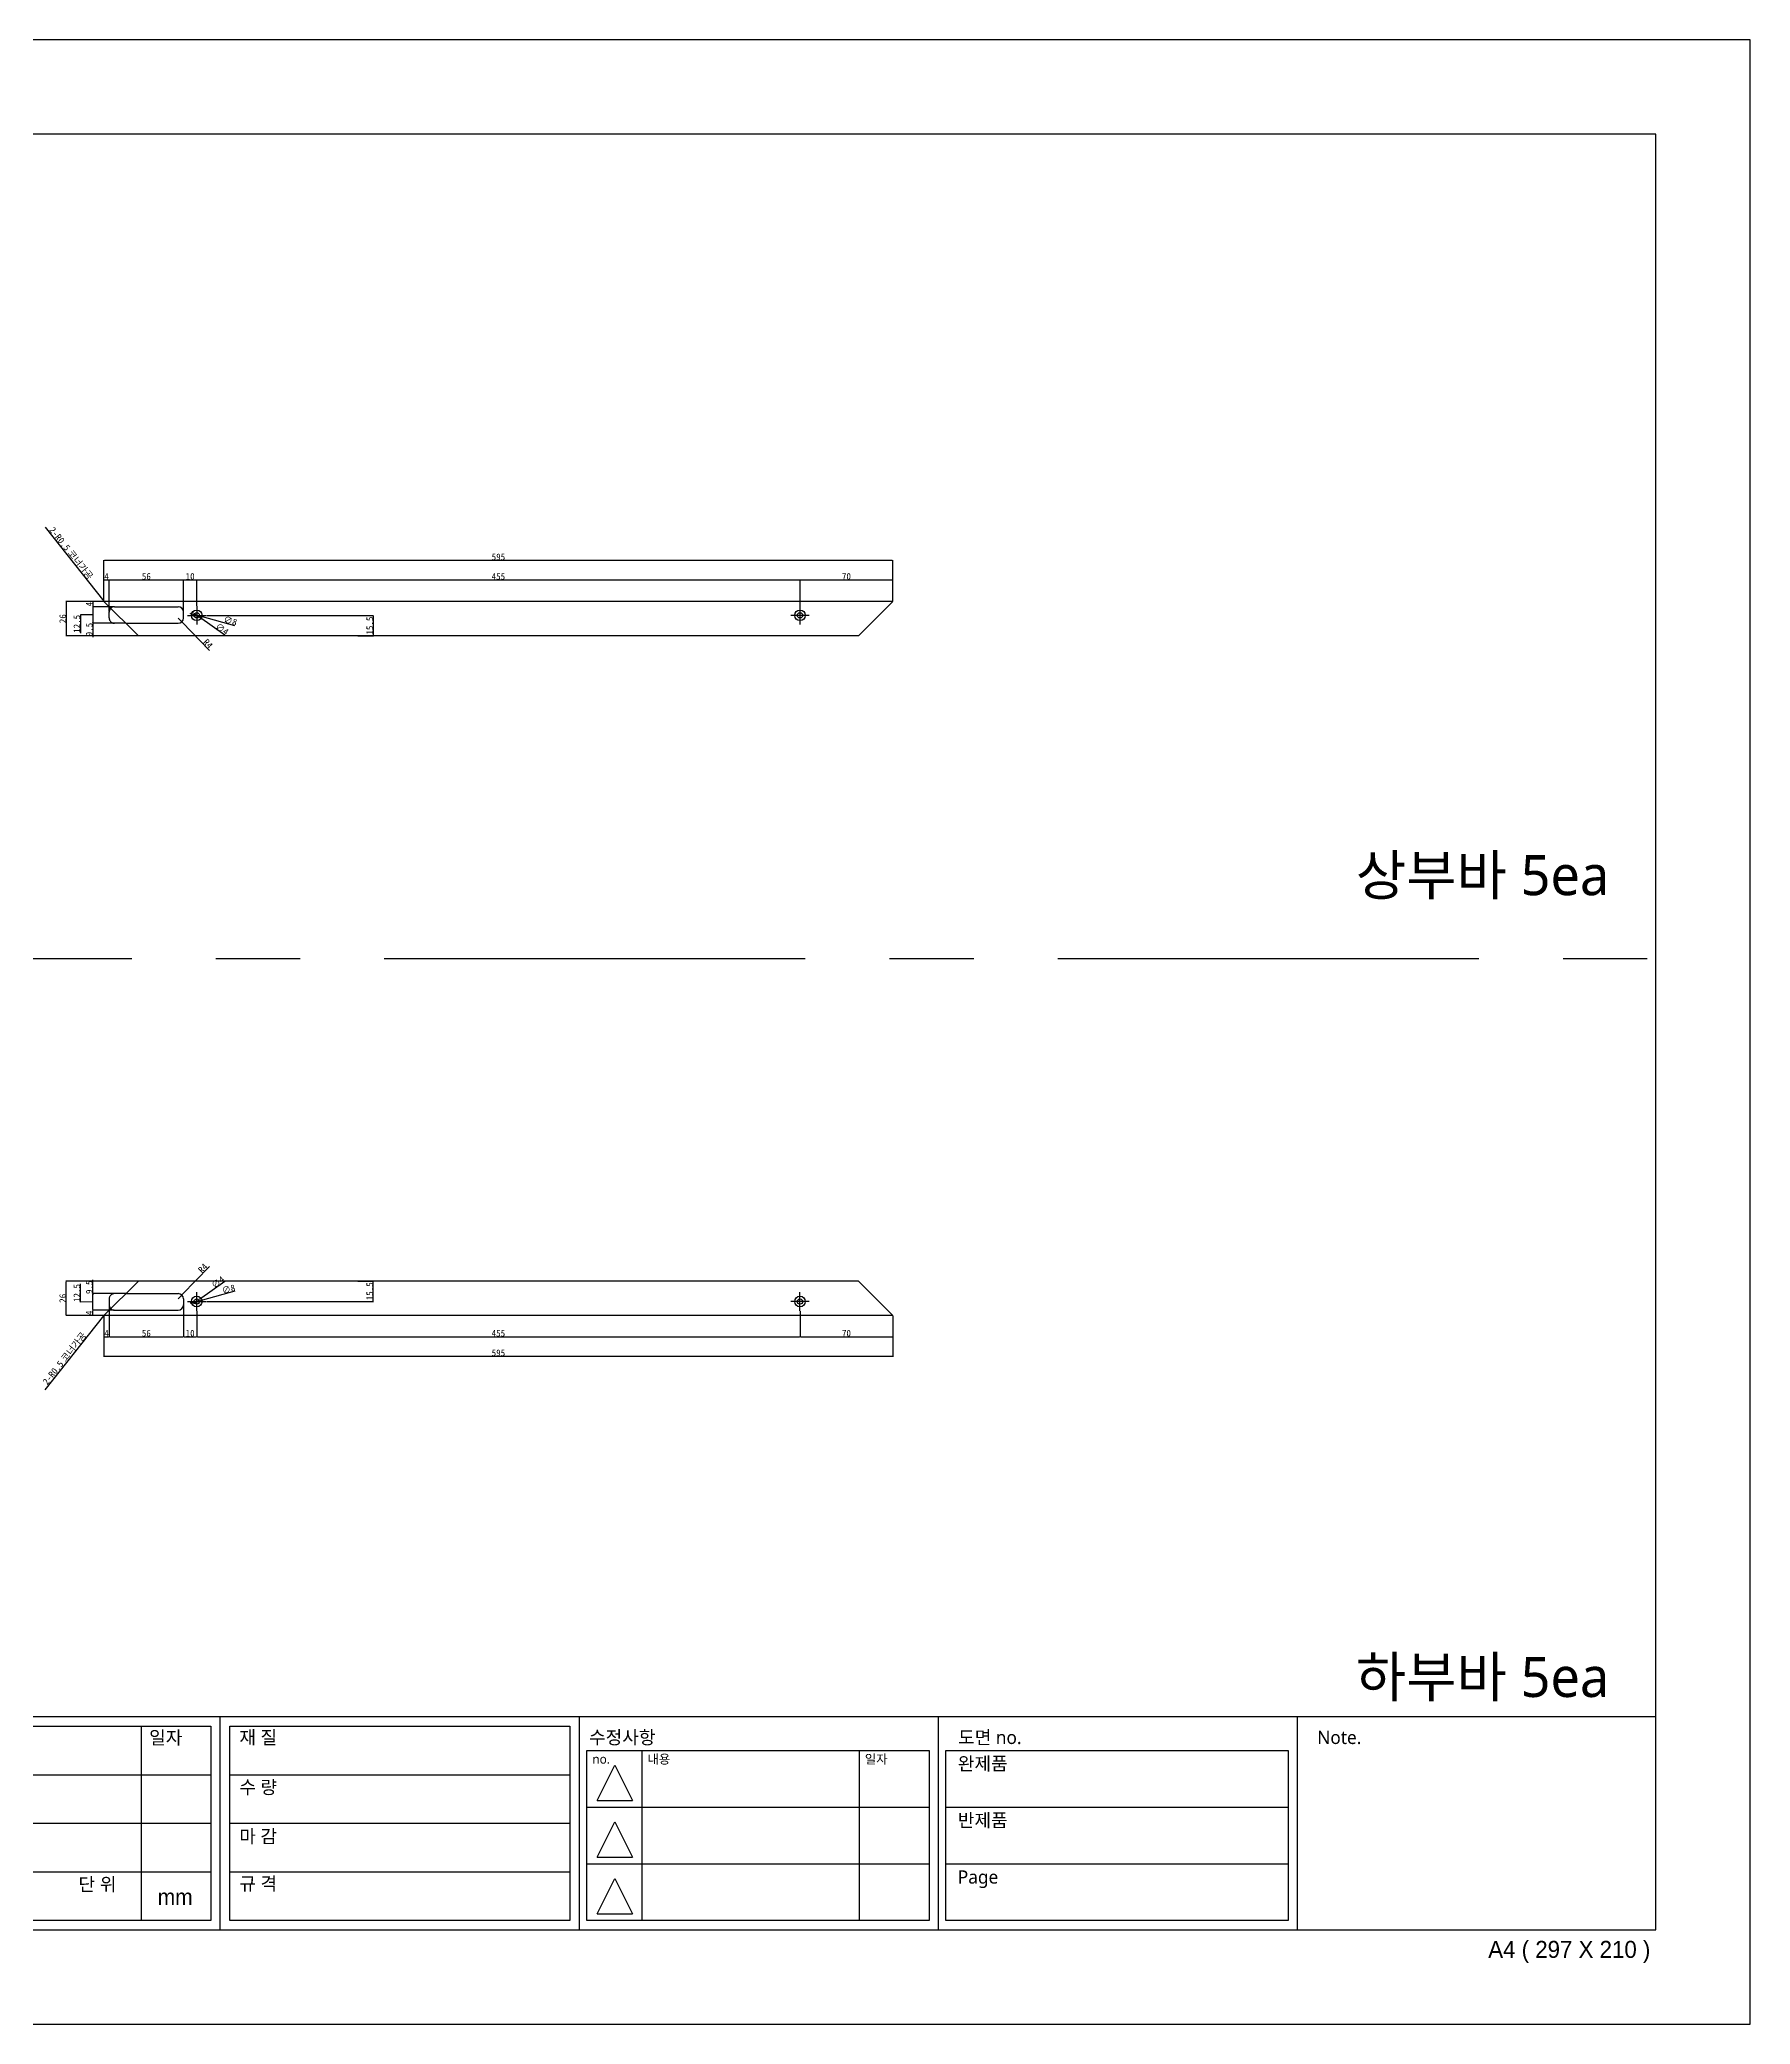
# Model space of a CAD drawing. Header units: millimetres. Extents: x -44117 to 256353, y -2095463 to 65325.
# Drawn here: x 21220 to 22510, y 43640 to 45138 of the extents above; entities that cross this region are included whole.
import ezdxf

# ---------------------------------------------------------------- set-up
doc = ezdxf.new("R2010")
doc.units = ezdxf.units.MM
doc.header["$LTSCALE"] = 10
doc.linetypes.add('CENTER', pattern=[50.8, 31.75, -6.35, 6.35, -6.35])
doc.linetypes.add('HIDDEN', pattern=[9.525, 6.35, -3.175])
doc.layers.add('cen', color=1, linetype='CENTER')
doc.layers.add('hid', color=8, linetype='HIDDEN')
doc.styles.add('고딕', font='')
doc.styles.get('고딕').set_extended_font_data('HYgtrE')
doc.dimstyles.new('hi01 a4 - 1scale', dxfattribs={"dimtxt": 5, "dimasz": 0.5, "dimexe": 0.3, "dimexo": 0.3, "dimgap": 0.2, "dimtad": 1, "dimdec": 1, "dimdsep": 46, "dimtxsty": 'Standard', "dimcen": 1, "dimclrd": 251, "dimclre": 251, "dimclrt": 3, "dimadec": 1, "dimazin": 2, "dimtfac": 1, "dimtdec": 1, "dimtix": 1, "dimtmove": 1, "dimatfit": 3, "dimfxl": 0, "dimarcsym": 0})

# ---------------------------------------------------------------- blocks, each defined once
blk = doc.blocks.new('*D1453')
at = {"color": 251, "lineweight": -2, "transparency": 16777216}
for p, q in [((21268.6, 44714.2), (21268.6, 44730.4)), ((21269.1, 44730.1), (21272.1, 44730.1)), ((21272.6, 44706.2), (21272.6, 44730.4))]:
    blk.add_line(p, q, dxfattribs=at)
at = {"color": 251, "transparency": 16777216}
for points in [[(21269.1, 44730.2), (21269.1, 44730), (21268.6, 44730.1)], [(21272.1, 44730.2), (21272.1, 44730), (21272.6, 44730.1)]]:
    blk.add_solid(points, dxfattribs=at)
at = {"layer": 'Defpoints', "color": 0, "transparency": 16777216}
for p in [(21272.6, 44730.1), (21268.6, 44713.9), (21272.6, 44705.9)]:
    blk.add_point(p, dxfattribs=at)
at = {"color": 3, "transparency": 16777216, "insert": (21270.6, 44732.8), "char_height": 5, "attachment_point": 5}
blk.add_mtext('4', dxfattribs=at)
blk = doc.blocks.new('*D1454')
at = {"color": 251, "lineweight": -2, "transparency": 16777216}
for p, q in [((21272.6, 44714.2), (21272.6, 44730.4)), ((21273.1, 44730.1), (21328.1, 44730.1)), ((21328.6, 44706.2), (21328.6, 44730.4))]:
    blk.add_line(p, q, dxfattribs=at)
at = {"color": 251, "transparency": 16777216}
for points in [[(21273.1, 44730.2), (21273.1, 44730), (21272.6, 44730.1)], [(21328.1, 44730.2), (21328.1, 44730), (21328.6, 44730.1)]]:
    blk.add_solid(points, dxfattribs=at)
at = {"layer": 'Defpoints', "color": 0, "transparency": 16777216}
for p in [(21328.6, 44730.1), (21272.6, 44713.9), (21328.6, 44705.9)]:
    blk.add_point(p, dxfattribs=at)
at = {"color": 3, "transparency": 16777216, "insert": (21300.6, 44732.8), "char_height": 5, "attachment_point": 5}
blk.add_mtext('56', dxfattribs=at)
blk = doc.blocks.new('*D1496')
at = {"color": 251, "lineweight": -2, "transparency": 16777216}
for p, q in [((21328.6, 44714.2), (21328.6, 44730.4)), ((21329.1, 44730.1), (21338.1, 44730.1)), ((21338.6, 44710.7), (21338.6, 44730.4))]:
    blk.add_line(p, q, dxfattribs=at)
at = {"color": 251, "transparency": 16777216}
for points in [[(21329.1, 44730.2), (21329.1, 44730), (21328.6, 44730.1)], [(21338.1, 44730.2), (21338.1, 44730), (21338.6, 44730.1)]]:
    blk.add_solid(points, dxfattribs=at)
at = {"layer": 'Defpoints', "color": 0, "transparency": 16777216}
for p in [(21338.6, 44730.1), (21328.6, 44713.9), (21338.6, 44710.4)]:
    blk.add_point(p, dxfattribs=at)
at = {"color": 3, "transparency": 16777216, "insert": (21333.6, 44732.8), "char_height": 5, "attachment_point": 5}
blk.add_mtext('10', dxfattribs=at)
blk = doc.blocks.new('*D1497')
at = {"color": 251, "lineweight": -2, "transparency": 16777216}
for p, q in [((21338.6, 44710.7), (21338.6, 44730.4)), ((21339.1, 44730.1), (21793.1, 44730.1)), ((21793.6, 44710.7), (21793.6, 44730.4))]:
    blk.add_line(p, q, dxfattribs=at)
at = {"color": 251, "transparency": 16777216}
for points in [[(21339.1, 44730.2), (21339.1, 44730), (21338.6, 44730.1)], [(21793.1, 44730.2), (21793.1, 44730), (21793.6, 44730.1)]]:
    blk.add_solid(points, dxfattribs=at)
at = {"layer": 'Defpoints', "color": 0, "transparency": 16777216}
for p in [(21793.6, 44730.1), (21338.6, 44710.4), (21793.6, 44710.4)]:
    blk.add_point(p, dxfattribs=at)
at = {"color": 3, "transparency": 16777216, "insert": (21566.1, 44732.8), "char_height": 5, "attachment_point": 5}
blk.add_mtext('455', dxfattribs=at)
blk = doc.blocks.new('*D1498')
at = {"color": 251, "lineweight": -2, "transparency": 16777216}
for p, q in [((21268.6, 44714.2), (21268.6, 44745.1)), ((21863.1, 44744.8), (21269.1, 44744.8)), ((21863.6, 44714.2), (21863.6, 44745.1))]:
    blk.add_line(p, q, dxfattribs=at)
at = {"color": 251, "transparency": 16777216}
for points in [[(21269.1, 44744.9), (21269.1, 44744.7), (21268.6, 44744.8)], [(21863.1, 44744.9), (21863.1, 44744.7), (21863.6, 44744.8)]]:
    blk.add_solid(points, dxfattribs=at)
at = {"layer": 'Defpoints', "color": 0, "transparency": 16777216}
for p in [(21268.6, 44744.8), (21268.6, 44713.9), (21863.6, 44713.9)]:
    blk.add_point(p, dxfattribs=at)
at = {"color": 3, "transparency": 16777216, "insert": (21566.1, 44747.5), "char_height": 5, "attachment_point": 5}
blk.add_mtext('595', dxfattribs=at)
blk = doc.blocks.new('*D1499')
at = {"color": 251, "lineweight": -2, "transparency": 16777216}
for p, q in [((21793.6, 44714.2), (21793.6, 44730.4)), ((21794.1, 44730.1), (21863.1, 44730.1)), ((21863.6, 44714.2), (21863.6, 44730.4))]:
    blk.add_line(p, q, dxfattribs=at)
at = {"color": 251, "transparency": 16777216}
for points in [[(21794.1, 44730.2), (21794.1, 44730), (21793.6, 44730.1)], [(21863.1, 44730.2), (21863.1, 44730), (21863.6, 44730.1)]]:
    blk.add_solid(points, dxfattribs=at)
at = {"layer": 'Defpoints', "color": 0, "transparency": 16777216}
for p in [(21863.6, 44730.1), (21793.6, 44713.9), (21863.6, 44713.9)]:
    blk.add_point(p, dxfattribs=at)
at = {"color": 3, "transparency": 16777216, "insert": (21828.6, 44732.8), "char_height": 5, "attachment_point": 5}
blk.add_mtext('70', dxfattribs=at)
blk = doc.blocks.new('*D1502')
at = {"color": 251, "lineweight": -2, "transparency": 16777216}
for p, q in [((21268.3, 44713.9), (21259.9, 44713.9)), ((21276.3, 44709.9), (21259.9, 44709.9)), ((21260.2, 44713.4), (21260.2, 44710.4))]:
    blk.add_line(p, q, dxfattribs=at)
at = {"color": 251, "transparency": 16777216}
for points in [[(21260.1, 44713.4), (21260.3, 44713.4), (21260.2, 44713.9)], [(21260.1, 44710.4), (21260.3, 44710.4), (21260.2, 44709.9)]]:
    blk.add_solid(points, dxfattribs=at)
at = {"layer": 'Defpoints', "color": 0, "transparency": 16777216}
for p in [(21260.2, 44709.9), (21268.6, 44713.9), (21276.6, 44709.9)]:
    blk.add_point(p, dxfattribs=at)
at = {"color": 3, "transparency": 16777216, "insert": (21257.5, 44711.9), "char_height": 5, "attachment_point": 5, "rotation": 90}
blk.add_mtext('4', dxfattribs=at)
blk = doc.blocks.new('*D1503')
at = {"color": 251, "lineweight": -2, "transparency": 16777216}
for p, q in [((21276.3, 44709.9), (21259.9, 44709.9)), ((21260.2, 44709.4), (21260.2, 44697.9)), ((21260.2, 44703.7), (21250.9, 44703.9)), ((21250.9, 44703.9), (21250.9, 44690.1)), ((21284.8, 44697.4), (21259.9, 44697.4))]:
    blk.add_line(p, q, dxfattribs=at)
at = {"color": 251, "transparency": 16777216}
for points in [[(21260.1, 44709.4), (21260.3, 44709.4), (21260.2, 44709.9)], [(21260.1, 44697.9), (21260.3, 44697.9), (21260.2, 44697.4)]]:
    blk.add_solid(points, dxfattribs=at)
at = {"layer": 'Defpoints', "color": 0, "transparency": 16777216}
for p in [(21276.6, 44709.9), (21260.2, 44697.4), (21285.1, 44697.4)]:
    blk.add_point(p, dxfattribs=at)
at = {"color": 3, "transparency": 16777216, "insert": (21248.2, 44697), "char_height": 5, "attachment_point": 5, "rotation": 90}
blk.add_mtext('12.5', dxfattribs=at)
blk = doc.blocks.new('*D1504')
at = {"color": 251, "lineweight": -2, "transparency": 16777216}
for p, q in [((21284.8, 44697.4), (21259.9, 44697.4)), ((21260.2, 44697.9), (21260.2, 44698.4)), ((21260.2, 44697.4), (21260.2, 44687.9)), ((21294.3, 44687.9), (21259.9, 44687.9)), ((21260.2, 44687.4), (21260.2, 44686.9))]:
    blk.add_line(p, q, dxfattribs=at)
at = {"color": 251, "transparency": 16777216}
for points in [[(21260.1, 44697.9), (21260.3, 44697.9), (21260.2, 44697.4)], [(21260.1, 44687.4), (21260.3, 44687.4), (21260.2, 44687.9)]]:
    blk.add_solid(points, dxfattribs=at)
at = {"layer": 'Defpoints', "color": 0, "transparency": 16777216}
for p in [(21285.1, 44697.4), (21260.2, 44687.9), (21294.6, 44687.9)]:
    blk.add_point(p, dxfattribs=at)
at = {"color": 3, "transparency": 16777216, "insert": (21257.5, 44692.7), "char_height": 5, "attachment_point": 5, "rotation": 90}
blk.add_mtext('9.5', dxfattribs=at)
blk = doc.blocks.new('*D1505')
at = {"color": 251, "lineweight": -2, "transparency": 16777216}
for p, q in [((21268.3, 44713.9), (21239.9, 44713.9)), ((21240.2, 44713.4), (21240.2, 44688.4)), ((21294.3, 44687.9), (21239.9, 44687.9))]:
    blk.add_line(p, q, dxfattribs=at)
at = {"color": 251, "transparency": 16777216}
for points in [[(21240.1, 44713.4), (21240.3, 44713.4), (21240.2, 44713.9)], [(21240.1, 44688.4), (21240.3, 44688.4), (21240.2, 44687.9)]]:
    blk.add_solid(points, dxfattribs=at)
at = {"layer": 'Defpoints', "color": 0, "transparency": 16777216}
for p in [(21268.6, 44713.9), (21240.2, 44687.9), (21294.6, 44687.9)]:
    blk.add_point(p, dxfattribs=at)
at = {"color": 3, "transparency": 16777216, "insert": (21237.5, 44700.9), "char_height": 5, "attachment_point": 5, "rotation": 90}
blk.add_mtext('26', dxfattribs=at)
blk = doc.blocks.new('*D1506')
at = {"color": 251, "lineweight": -2, "transparency": 16777216}
for p, q in [((21324.6, 44701.4), (21327.3, 44698.5)), ((21348.1, 44677), (21327.7, 44698.2))]:
    blk.add_line(p, q, dxfattribs=at)
at = {"color": 251, "transparency": 16777216}
blk.add_solid([(21327.7, 44698.2), (21327.6, 44698.1), (21327.3, 44698.5)], dxfattribs=at)
at = {"layer": 'Defpoints', "color": 0, "transparency": 16777216}
for p in [(21324.6, 44701.4), (21327.3, 44698.5)]:
    blk.add_point(p, dxfattribs=at)
at = {"color": 3, "transparency": 16777216, "insert": (21347.1, 44682), "char_height": 5, "attachment_point": 5, "rotation": 313.9845}
blk.add_mtext('R4', dxfattribs=at)
blk = doc.blocks.new('*D1507')
at = {"color": 251, "lineweight": -2, "transparency": 16777216}
for p, q in [((21334.2, 44704.6), (21333.7, 44704.7)), ((21334.7, 44704.5), (21342.4, 44702.4)), ((21367.4, 44695.5), (21342.9, 44702.2))]:
    blk.add_line(p, q, dxfattribs=at)
at = {"color": 251, "transparency": 16777216}
for points in [[(21334.2, 44704.7), (21334.2, 44704.5), (21334.7, 44704.5)], [(21342.9, 44702.3), (21342.9, 44702.2), (21342.4, 44702.4)]]:
    blk.add_solid(points, dxfattribs=at)
at = {"layer": 'Defpoints', "color": 0, "transparency": 16777216}
for p in [(21334.7, 44704.5), (21342.4, 44702.4)]:
    blk.add_point(p, dxfattribs=at)
at = {"color": 3, "transparency": 16777216, "insert": (21363.9, 44699.3), "char_height": 5, "attachment_point": 5, "rotation": 344.7203}
blk.add_mtext('∅8', dxfattribs=at)
blk = doc.blocks.new('*D1508')
at = {"color": 251, "lineweight": -2, "transparency": 16777216}
for p, q in [((21336.5, 44704.9), (21336.1, 44705.2)), ((21336.9, 44704.6), (21340.2, 44702.3)), ((21359.7, 44688.4), (21340.6, 44702))]:
    blk.add_line(p, q, dxfattribs=at)
at = {"color": 251, "transparency": 16777216}
for points in [[(21336.6, 44704.9), (21336.5, 44704.8), (21336.9, 44704.6)], [(21340.6, 44702), (21340.5, 44701.9), (21340.2, 44702.3)]]:
    blk.add_solid(points, dxfattribs=at)
at = {"layer": 'Defpoints', "color": 0, "transparency": 16777216}
for p in [(21336.9, 44704.6), (21340.2, 44702.3)]:
    blk.add_point(p, dxfattribs=at)
at = {"color": 3, "transparency": 16777216, "insert": (21357.7, 44693.1), "char_height": 5, "attachment_point": 5, "rotation": 324.5302}
blk.add_mtext('∅4', dxfattribs=at)
blk = doc.blocks.new('*D1509')
at = {"color": 251, "lineweight": -2, "transparency": 16777216}
for p, q in [((21345.9, 44703.4), (21472, 44703.4)), ((21471.7, 44702.9), (21471.7, 44688.4)), ((21460, 44687.9), (21472, 44687.9))]:
    blk.add_line(p, q, dxfattribs=at)
at = {"color": 251, "transparency": 16777216}
for points in [[(21471.6, 44702.9), (21471.8, 44702.9), (21471.7, 44703.4)], [(21471.6, 44688.4), (21471.8, 44688.4), (21471.7, 44687.9)]]:
    blk.add_solid(points, dxfattribs=at)
at = {"layer": 'Defpoints', "color": 0, "transparency": 16777216}
for p in [(21345.6, 44703.4), (21459.7, 44687.9), (21471.7, 44687.9)]:
    blk.add_point(p, dxfattribs=at)
at = {"color": 3, "transparency": 16777216, "insert": (21469, 44695.7), "char_height": 5, "attachment_point": 5, "rotation": 90}
blk.add_mtext('15.5', dxfattribs=at)
blk = doc.blocks.new('*D1455')
at = {"color": 251, "lineweight": -2, "transparency": 16777216}
for p, q in [((21224.2, 44770), (21268.4, 44714.2)), ((21269.1, 44713.4), (21268.7, 44713.8))]:
    blk.add_line(p, q, dxfattribs=at)
at = {"color": 251, "transparency": 16777216}
blk.add_solid([(21268.5, 44714.3), (21268.4, 44714.2), (21268.7, 44713.8)], dxfattribs=at)
at = {"layer": 'Defpoints', "color": 0, "transparency": 16777216}
for p in [(21268.7, 44713.8), (21269.1, 44713.4)]:
    blk.add_point(p, dxfattribs=at)
at = {"color": 3, "transparency": 16777216, "insert": (21243.7, 44750.2), "char_height": 5, "attachment_point": 5, "rotation": 308.4076}
blk.add_mtext('2-R0.5{\\f굴림|b0|i0|c129|p50; 코너가공}', dxfattribs=at)
blk = doc.blocks.new('A$C2EC13F1B')
at = {"color": 7}
for p, q in [((-3.67, -0.83), (-1.17, 4.17)), ((-1.17, 4.17), (1.33, -0.83))]:
    blk.add_line(p, q, dxfattribs=at)
blk.add_lwpolyline([(-3.67, -0.83), (1.33, -0.83)], dxfattribs=at)
blk = doc.blocks.new('a4 1scale')
at = {"color": 8}
for p, q in [((-15144.83, -4477.05), (-14867.83, -4477.05)), ((-15019.68, -4499.62), (-15019.68, -4477.06)), ((-14981.69, -4499.62), (-14981.69, -4477.06)), ((-14943.7, -4499.62), (-14943.7, -4477.06)), ((-14905.71, -4499.62), (-14905.71, -4477.06)), ((-15028.06, -4478.06), (-15028.06, -4498.62)), ((-14980.9, -4480.63), (-14944.7, -4480.63)), ((-14975.07, -4480.63), (-14975.07, -4498.62)), ((-14952.08, -4480.63), (-14952.08, -4498.62)), ((-14942.91, -4480.63), (-14906.71, -4480.63)), ((-15056.67, -4483.2), (-15020.68, -4483.2)), ((-15018.68, -4483.2), (-14982.69, -4483.2)), ((-14980.9, -4486.63), (-14944.7, -4486.63)), ((-14942.91, -4486.63), (-14906.71, -4486.63)), ((-15056.67, -4488.34), (-15020.68, -4488.34)), ((-15018.68, -4488.34), (-14982.69, -4488.34)), ((-15056.67, -4493.48), (-15020.68, -4493.48)), ((-15018.68, -4493.48), (-14982.69, -4493.48)), ((-14980.9, -4492.63), (-14944.7, -4492.63)), ((-14942.91, -4492.63), (-14906.71, -4492.63))]:
    blk.add_line(p, q, dxfattribs=at)
for points in [[(-15154.83, -4509.61), (-14857.83, -4509.61), (-14857.83, -4299.61), (-15154.83, -4299.61)], [(-15144.83, -4499.61), (-14867.83, -4499.61), (-14867.83, -4309.61), (-15144.83, -4309.61)]]:
    blk.add_lwpolyline(points, close=True)
for points in [[(-15056.67, -4478.06), (-15020.68, -4478.06), (-15020.68, -4498.62), (-15056.67, -4498.62)], [(-15018.68, -4478.06), (-14982.69, -4478.06), (-14982.69, -4498.62), (-15018.68, -4498.62)]]:
    blk.add_lwpolyline(points, close=True, dxfattribs=at)
for points in [[(-14944.7, -4480.63), (-14944.7, -4498.62), (-14980.9, -4498.62), (-14980.9, -4480.63)], [(-14906.71, -4480.63), (-14906.71, -4498.62), (-14942.91, -4498.62), (-14942.91, -4480.63)]]:
    blk.add_lwpolyline(points, dxfattribs=at)
at = {"color": 8, "xscale": 0.7469071166727064, "yscale": 0.7469071166727064, "zscale": 0.7469071166727064}
for p in [(-14977.06, -4485.3), (-14977.06, -4491.3), (-14977.06, -4497.29)]:
    blk.add_blockref('A$C2EC13F1B', p, dxfattribs=at)
at = {"color": 8, "style": '고딕'}
for s, insert, char_height, width, attachment_point in [('{\\fGulim|b0|i0|c129|p50;일자}', (-15027.2, -4478.57), 1.4, 24.7824, 1), ('{\\fMalgun Gothic|b0|i0|c129|p50;재 질}', (-15017.66, -4478.55), 1.4003, 21.6513, 1), ('{\\fMalgun Gothic|b0|i0|c129|p50;수정사항}', (-14980.67, -4478.55), 1.4003, 21.6513, 1), ('{\\fMalgun Gothic|b0|i0|c129|p50;도면 no.}', (-14941.63, -4478.55), 1.4003, 21.6513, 1), ('{\\fMalgun Gothic|b0|i0|c129|p50;Note.}', (-14903.64, -4478.55), 1.4003, 21.6513, 1), ('{\\fMalgun Gothic|b0|i0|c129|p50;no.}', (-14980.32, -4481.07), 0.96, 25.9815, 1), ('{\\fMalgun Gothic|b0|i0|c129|p50;내용}', (-14974.49, -4481.07), 0.96, 25.9815, 1), ('{\\fMalgun Gothic|b0|i0|c129|p50;일자}', (-14951.5, -4481.07), 0.96, 25.9815, 1), ('{\\fGulim|b0|i0|c129|p50;완\\fMalgun Gothic|b0|i0|c129|p50;제품}', (-14941.66, -4481.32), 1.4003, 21.6513, 1), ('{\\fMalgun Gothic|b0|i0|c129|p50;수 량}', (-15017.66, -4483.82), 1.4003, 21.6513, 1), ('{\\fMalgun Gothic|b0|i0|c129|p50;반제품}', (-14941.66, -4487.32), 1.4003, 21.6513, 1), ('{\\fMalgun Gothic|b0|i0|c129|p50;마 감}', (-15017.66, -4489.02), 1.4003, 21.6513, 1), ('{\\fGulim|b0|i0|c129|p50;단 위}', (-15034.68, -4494.09), 1.4003, 21.6513, 1), ('{\\fMalgun Gothic|b0|i0|c129|p50;규 격 }', (-15017.66, -4494.02), 1.4003, 21.6513, 1), ('{\\fMalgun Gothic|b0|i0|c129|p50;Page}', (-14941.66, -4493.32), 1.4003, 21.6513, 1), ('mm', (-15024.45, -4496.13), 1.7, 15.2516, 5), ('{\\C8;A4 ( 297 X 210 )}', (-14868.4, -4500.78), 1.8004, 27.0059, 3)]:
    blk.add_mtext(s, dxfattribs=dict(at, insert=insert, char_height=char_height, width=width, attachment_point=attachment_point))
blk = doc.blocks.new('*D1456')
at = {"color": 251, "lineweight": -2, "transparency": 16777216}
for p, q in [((21268.6, 44174.9), (21268.6, 44158.8)), ((21272.6, 44182.9), (21272.6, 44158.8)), ((21269.1, 44159.1), (21272.1, 44159.1))]:
    blk.add_line(p, q, dxfattribs=at)
at = {"color": 251, "transparency": 16777216}
for points in [[(21269.1, 44159.1), (21269.1, 44159), (21268.6, 44159.1)], [(21272.1, 44159.1), (21272.1, 44159), (21272.6, 44159.1)]]:
    blk.add_solid(points, dxfattribs=at)
at = {"layer": 'Defpoints', "color": 0, "transparency": 16777216}
for p in [(21268.6, 44175.2), (21272.6, 44183.2), (21272.6, 44159.1)]:
    blk.add_point(p, dxfattribs=at)
at = {"color": 3, "transparency": 16777216, "insert": (21270.6, 44161.8), "char_height": 5, "attachment_point": 5}
blk.add_mtext('4', dxfattribs=at)
blk = doc.blocks.new('*D1457')
at = {"color": 251, "lineweight": -2, "transparency": 16777216}
for p, q in [((21272.6, 44174.9), (21272.6, 44158.8)), ((21328.6, 44182.9), (21328.6, 44158.8)), ((21273.1, 44159.1), (21328.1, 44159.1))]:
    blk.add_line(p, q, dxfattribs=at)
at = {"color": 251, "transparency": 16777216}
for points in [[(21273.1, 44159.1), (21273.1, 44159), (21272.6, 44159.1)], [(21328.1, 44159.1), (21328.1, 44159), (21328.6, 44159.1)]]:
    blk.add_solid(points, dxfattribs=at)
at = {"layer": 'Defpoints', "color": 0, "transparency": 16777216}
for p in [(21272.6, 44175.2), (21328.6, 44183.2), (21328.6, 44159.1)]:
    blk.add_point(p, dxfattribs=at)
at = {"color": 3, "transparency": 16777216, "insert": (21300.6, 44161.8), "char_height": 5, "attachment_point": 5}
blk.add_mtext('56', dxfattribs=at)
blk = doc.blocks.new('*D1510')
at = {"color": 251, "lineweight": -2, "transparency": 16777216}
for p, q in [((21328.6, 44174.9), (21328.6, 44158.8)), ((21338.6, 44178.4), (21338.6, 44158.8)), ((21329.1, 44159.1), (21338.1, 44159.1))]:
    blk.add_line(p, q, dxfattribs=at)
at = {"color": 251, "transparency": 16777216}
for points in [[(21329.1, 44159.1), (21329.1, 44159), (21328.6, 44159.1)], [(21338.1, 44159.1), (21338.1, 44159), (21338.6, 44159.1)]]:
    blk.add_solid(points, dxfattribs=at)
at = {"layer": 'Defpoints', "color": 0, "transparency": 16777216}
for p in [(21328.6, 44175.2), (21338.6, 44178.7), (21338.6, 44159.1)]:
    blk.add_point(p, dxfattribs=at)
at = {"color": 3, "transparency": 16777216, "insert": (21333.6, 44161.8), "char_height": 5, "attachment_point": 5}
blk.add_mtext('10', dxfattribs=at)
blk = doc.blocks.new('*D1511')
at = {"color": 251, "lineweight": -2, "transparency": 16777216}
for p, q in [((21338.6, 44178.4), (21338.6, 44158.8)), ((21793.6, 44178.4), (21793.6, 44158.8)), ((21339.1, 44159.1), (21793.1, 44159.1))]:
    blk.add_line(p, q, dxfattribs=at)
at = {"color": 251, "transparency": 16777216}
for points in [[(21339.1, 44159.1), (21339.1, 44159), (21338.6, 44159.1)], [(21793.1, 44159.1), (21793.1, 44159), (21793.6, 44159.1)]]:
    blk.add_solid(points, dxfattribs=at)
at = {"layer": 'Defpoints', "color": 0, "transparency": 16777216}
for p in [(21338.6, 44178.7), (21793.6, 44178.7), (21793.6, 44159.1)]:
    blk.add_point(p, dxfattribs=at)
at = {"color": 3, "transparency": 16777216, "insert": (21566.1, 44161.8), "char_height": 5, "attachment_point": 5}
blk.add_mtext('455', dxfattribs=at)
blk = doc.blocks.new('*D1512')
at = {"color": 251, "lineweight": -2, "transparency": 16777216}
for p, q in [((21268.6, 44174.9), (21268.6, 44144)), ((21863.6, 44174.9), (21863.6, 44144)), ((21863.1, 44144.3), (21269.1, 44144.3))]:
    blk.add_line(p, q, dxfattribs=at)
at = {"color": 251, "transparency": 16777216}
for points in [[(21269.1, 44144.4), (21269.1, 44144.3), (21268.6, 44144.3)], [(21863.1, 44144.4), (21863.1, 44144.3), (21863.6, 44144.3)]]:
    blk.add_solid(points, dxfattribs=at)
at = {"layer": 'Defpoints', "color": 0, "transparency": 16777216}
for p in [(21268.6, 44175.2), (21863.6, 44175.2), (21268.6, 44144.3)]:
    blk.add_point(p, dxfattribs=at)
at = {"color": 3, "transparency": 16777216, "insert": (21566.1, 44147), "char_height": 5, "attachment_point": 5}
blk.add_mtext('595', dxfattribs=at)
blk = doc.blocks.new('*D1513')
at = {"color": 251, "lineweight": -2, "transparency": 16777216}
for p, q in [((21793.6, 44174.9), (21793.6, 44158.8)), ((21863.6, 44174.9), (21863.6, 44158.8)), ((21794.1, 44159.1), (21863.1, 44159.1))]:
    blk.add_line(p, q, dxfattribs=at)
at = {"color": 251, "transparency": 16777216}
for points in [[(21794.1, 44159.1), (21794.1, 44159), (21793.6, 44159.1)], [(21863.1, 44159.1), (21863.1, 44159), (21863.6, 44159.1)]]:
    blk.add_solid(points, dxfattribs=at)
at = {"layer": 'Defpoints', "color": 0, "transparency": 16777216}
for p in [(21793.6, 44175.2), (21863.6, 44175.2), (21863.6, 44159.1)]:
    blk.add_point(p, dxfattribs=at)
at = {"color": 3, "transparency": 16777216, "insert": (21828.6, 44161.8), "char_height": 5, "attachment_point": 5}
blk.add_mtext('70', dxfattribs=at)
blk = doc.blocks.new('*D1516')
at = {"color": 251, "lineweight": -2, "transparency": 16777216}
for p, q in [((21276.3, 44179.2), (21259.9, 44179.2)), ((21268.3, 44175.2), (21259.9, 44175.2)), ((21260.2, 44175.7), (21260.2, 44178.7))]:
    blk.add_line(p, q, dxfattribs=at)
at = {"color": 251, "transparency": 16777216}
for points in [[(21260.1, 44178.7), (21260.3, 44178.7), (21260.2, 44179.2)], [(21260.1, 44175.7), (21260.3, 44175.7), (21260.2, 44175.2)]]:
    blk.add_solid(points, dxfattribs=at)
at = {"layer": 'Defpoints', "color": 0, "transparency": 16777216}
for p in [(21260.2, 44179.2), (21268.6, 44175.2), (21276.6, 44179.2)]:
    blk.add_point(p, dxfattribs=at)
at = {"color": 3, "transparency": 16777216, "insert": (21257.5, 44177.2), "char_height": 5, "attachment_point": 5, "rotation": 90}
blk.add_mtext('4', dxfattribs=at)
blk = doc.blocks.new('*D1517')
at = {"color": 251, "lineweight": -2, "transparency": 16777216}
for p, q in [((21250.9, 44185.3), (21250.9, 44199)), ((21260.2, 44185.5), (21250.9, 44185.3)), ((21284.8, 44191.7), (21259.9, 44191.7)), ((21260.2, 44179.7), (21260.2, 44191.2)), ((21276.3, 44179.2), (21259.9, 44179.2))]:
    blk.add_line(p, q, dxfattribs=at)
at = {"color": 251, "transparency": 16777216}
for points in [[(21260.1, 44191.2), (21260.3, 44191.2), (21260.2, 44191.7)], [(21260.1, 44179.7), (21260.3, 44179.7), (21260.2, 44179.2)]]:
    blk.add_solid(points, dxfattribs=at)
at = {"layer": 'Defpoints', "color": 0, "transparency": 16777216}
for p in [(21260.2, 44191.7), (21285.1, 44191.7), (21276.6, 44179.2)]:
    blk.add_point(p, dxfattribs=at)
at = {"color": 3, "transparency": 16777216, "insert": (21248.2, 44192.2), "char_height": 5, "attachment_point": 5, "rotation": 90}
blk.add_mtext('12.5', dxfattribs=at)
blk = doc.blocks.new('*D1518')
at = {"color": 251, "lineweight": -2, "transparency": 16777216}
for p, q in [((21294.3, 44201.2), (21259.9, 44201.2)), ((21260.2, 44201.7), (21260.2, 44202.2)), ((21260.2, 44191.7), (21260.2, 44201.2)), ((21284.8, 44191.7), (21259.9, 44191.7)), ((21260.2, 44191.2), (21260.2, 44190.7))]:
    blk.add_line(p, q, dxfattribs=at)
at = {"color": 251, "transparency": 16777216}
for points in [[(21260.1, 44201.7), (21260.3, 44201.7), (21260.2, 44201.2)], [(21260.1, 44191.2), (21260.3, 44191.2), (21260.2, 44191.7)]]:
    blk.add_solid(points, dxfattribs=at)
at = {"layer": 'Defpoints', "color": 0, "transparency": 16777216}
for p in [(21260.2, 44201.2), (21294.6, 44201.2), (21285.1, 44191.7)]:
    blk.add_point(p, dxfattribs=at)
at = {"color": 3, "transparency": 16777216, "insert": (21257.5, 44196.5), "char_height": 5, "attachment_point": 5, "rotation": 90}
blk.add_mtext('9.5', dxfattribs=at)
blk = doc.blocks.new('*D1519')
at = {"color": 251, "lineweight": -2, "transparency": 16777216}
for p, q in [((21294.3, 44201.2), (21239.9, 44201.2)), ((21240.2, 44175.7), (21240.2, 44200.7)), ((21268.3, 44175.2), (21239.9, 44175.2))]:
    blk.add_line(p, q, dxfattribs=at)
at = {"color": 251, "transparency": 16777216}
for points in [[(21240.1, 44200.7), (21240.3, 44200.7), (21240.2, 44201.2)], [(21240.1, 44175.7), (21240.3, 44175.7), (21240.2, 44175.2)]]:
    blk.add_solid(points, dxfattribs=at)
at = {"layer": 'Defpoints', "color": 0, "transparency": 16777216}
for p in [(21240.2, 44201.2), (21294.6, 44201.2), (21268.6, 44175.2)]:
    blk.add_point(p, dxfattribs=at)
at = {"color": 3, "transparency": 16777216, "insert": (21237.5, 44188.2), "char_height": 5, "attachment_point": 5, "rotation": 90}
blk.add_mtext('26', dxfattribs=at)
blk = doc.blocks.new('*D1520')
at = {"color": 251, "lineweight": -2, "transparency": 16777216}
for p, q in [((21348.1, 44212.2), (21327.7, 44191)), ((21324.6, 44187.7), (21327.3, 44190.6))]:
    blk.add_line(p, q, dxfattribs=at)
at = {"color": 251, "transparency": 16777216}
blk.add_solid([(21327.6, 44191), (21327.7, 44190.9), (21327.3, 44190.6)], dxfattribs=at)
at = {"layer": 'Defpoints', "color": 0, "transparency": 16777216}
for p in [(21324.6, 44187.7), (21327.3, 44190.6)]:
    blk.add_point(p, dxfattribs=at)
at = {"color": 3, "transparency": 16777216, "insert": (21343.2, 44210.9), "char_height": 5, "attachment_point": 5, "rotation": 46.0155}
blk.add_mtext('R4', dxfattribs=at)
blk = doc.blocks.new('*D1521')
at = {"color": 251, "lineweight": -2, "transparency": 16777216}
for p, q in [((21334.2, 44184.5), (21333.7, 44184.4)), ((21334.7, 44184.7), (21342.4, 44186.8)), ((21367.4, 44193.6), (21342.9, 44186.9))]:
    blk.add_line(p, q, dxfattribs=at)
at = {"color": 251, "transparency": 16777216}
for points in [[(21334.2, 44184.6), (21334.2, 44184.5), (21334.7, 44184.7)], [(21342.9, 44187), (21342.9, 44186.8), (21342.4, 44186.8)]]:
    blk.add_solid(points, dxfattribs=at)
at = {"layer": 'Defpoints', "color": 0, "transparency": 16777216}
for p in [(21334.7, 44184.7), (21342.4, 44186.8)]:
    blk.add_point(p, dxfattribs=at)
at = {"color": 3, "transparency": 16777216, "insert": (21362.5, 44195.1), "char_height": 5, "attachment_point": 5, "rotation": 15.2797}
blk.add_mtext('∅8', dxfattribs=at)
blk = doc.blocks.new('*D1522')
at = {"color": 251, "lineweight": -2, "transparency": 16777216}
for p, q in [((21359.7, 44200.8), (21340.6, 44187.2)), ((21336.5, 44184.3), (21336.1, 44184)), ((21336.9, 44184.6), (21340.2, 44186.9))]:
    blk.add_line(p, q, dxfattribs=at)
at = {"color": 251, "transparency": 16777216}
for points in [[(21336.5, 44184.4), (21336.6, 44184.2), (21336.9, 44184.6)], [(21340.5, 44187.3), (21340.6, 44187.1), (21340.2, 44186.9)]]:
    blk.add_solid(points, dxfattribs=at)
at = {"layer": 'Defpoints', "color": 0, "transparency": 16777216}
for p in [(21336.9, 44184.6), (21340.2, 44186.9)]:
    blk.add_point(p, dxfattribs=at)
at = {"color": 3, "transparency": 16777216, "insert": (21354.5, 44200.4), "char_height": 5, "attachment_point": 5, "rotation": 35.4698}
blk.add_mtext('∅4', dxfattribs=at)
blk = doc.blocks.new('*D1523')
at = {"color": 251, "lineweight": -2, "transparency": 16777216}
for p, q in [((21460, 44201.2), (21472, 44201.2)), ((21471.7, 44186.2), (21471.7, 44200.7)), ((21345.9, 44185.7), (21472, 44185.7))]:
    blk.add_line(p, q, dxfattribs=at)
at = {"color": 251, "transparency": 16777216}
for points in [[(21471.6, 44200.7), (21471.8, 44200.7), (21471.7, 44201.2)], [(21471.6, 44186.2), (21471.8, 44186.2), (21471.7, 44185.7)]]:
    blk.add_solid(points, dxfattribs=at)
at = {"layer": 'Defpoints', "color": 0, "transparency": 16777216}
for p in [(21459.7, 44201.2), (21471.7, 44201.2), (21345.6, 44185.7)]:
    blk.add_point(p, dxfattribs=at)
at = {"color": 3, "transparency": 16777216, "insert": (21469, 44193.5), "char_height": 5, "attachment_point": 5, "rotation": 90}
blk.add_mtext('15.5', dxfattribs=at)
blk = doc.blocks.new('*D1458')
at = {"color": 251, "lineweight": -2, "transparency": 16777216}
for p, q in [((21224.2, 44119.2), (21268.4, 44175)), ((21269.1, 44175.7), (21268.7, 44175.3))]:
    blk.add_line(p, q, dxfattribs=at)
blk.add_arc((21269.1, 44175.7), 0.5, 214.3775, 265.9699, dxfattribs=at)
at = {"color": 251, "transparency": 16777216}
blk.add_solid([(21268.4, 44175), (21268.5, 44174.9), (21268.7, 44175.3)], dxfattribs=at)
at = {"layer": 'Defpoints', "color": 0, "transparency": 16777216}
for p in [(21268.7, 44175.3), (21269.1, 44175.7)]:
    blk.add_point(p, dxfattribs=at)
at = {"color": 3, "transparency": 16777216, "insert": (21239, 44142.7), "char_height": 5, "attachment_point": 5, "rotation": 51.5924}
blk.add_mtext('2-R0.5{\\f굴림|b0|i0|c129|p50; 코너가공}', dxfattribs=at)

msp = doc.modelspace()

# ---------------------------------------------------------------- linework, layer by layer
for p, q in [((21863.55851, 44713.92623), (21268.55851, 44713.92623)), ((21268.55851, 44713.92623), (21294.55598, 44687.92877)), ((21276.55851, 44709.92623), (21324.55851, 44709.92623)), ((21863.55851, 44713.92623), (21837.56104, 44687.92877)), ((21285.05851, 44697.42623), (21324.55851, 44697.42623)), ((21328.55851, 44701.42623), (21328.55851, 44705.92623)), ((21837.56104, 44687.92877), (21294.55598, 44687.92877)), ((21268.55851, 44175.23494), (21294.55598, 44201.23241)), ((21837.56104, 44201.23241), (21294.55598, 44201.23241)), ((21863.55851, 44175.23494), (21837.56104, 44201.23241)), ((21285.05851, 44191.73494), (21324.55851, 44191.73494)), ((21328.55851, 44187.73494), (21328.55851, 44183.23494)), ((21863.55851, 44175.23494), (21268.55851, 44175.23494)), ((21276.55851, 44179.23494), (21324.55851, 44179.23494))]:
    msp.add_line(p, q)
for centre, radius in [((21338.55851, 44703.42623), 4), ((21793.55851, 44703.42623), 4), ((21338.55851, 44703.42623), 2), ((21793.55851, 44703.42623), 2), ((21338.55851, 44185.73494), 4), ((21338.55851, 44185.73494), 2), ((21793.55851, 44185.73494), 4), ((21793.55851, 44185.73494), 2)]:
    msp.add_circle(centre, radius)
for centre, start, end in [((21276.55851, 44705.92623), 90, 135), ((21324.55851, 44705.92623), 0, 90), ((21324.55851, 44701.42623), 270, 0), ((21324.55851, 44187.73494), 0, 90), ((21276.55851, 44183.23494), 225, 270), ((21324.55851, 44183.23494), 270, 0)]:
    msp.add_arc(centre, 4, start, end)
at = {"layer": 'cen'}
for p, q in [((21338.55851, 44710.42623), (21338.55851, 44696.42623)), ((21793.55851, 44710.42623), (21793.55851, 44696.42623)), ((21331.55851, 44703.42623), (21345.55851, 44703.42623)), ((21800.55851, 44703.42623), (21786.55851, 44703.42623)), ((20464.04612, 44444.58059), (22438.96956, 44444.58059)), ((21331.55851, 44185.73494), (21345.55851, 44185.73494)), ((21338.55851, 44178.73494), (21338.55851, 44192.73494)), ((21800.55851, 44185.73494), (21786.55851, 44185.73494)), ((21793.55851, 44178.73494), (21793.55851, 44192.73494))]:
    msp.add_line(p, q, dxfattribs=at)
at = {"layer": 'hid'}
for p, q in [((21272.55851, 44701.42623), (21272.55851, 44705.92623)), ((21285.05851, 44697.42623), (21276.55851, 44697.42623)), ((21272.55851, 44187.73494), (21272.55851, 44183.23494)), ((21285.05851, 44191.73494), (21276.55851, 44191.73494))]:
    msp.add_line(p, q, dxfattribs=at)
for centre, start, end in [((21276.55851, 44705.92623), 135, 180), ((21276.55851, 44701.42623), 180, 270), ((21276.55851, 44187.73494), 90, 180), ((21276.55851, 44183.23494), 180, 225)]:
    msp.add_arc(centre, 4, start, end, dxfattribs=at)

# ---------------------------------------------------------------- block references
at = {"color": 1, "xscale": 7.1296875, "yscale": 7.1296875, "zscale": 7.1296875}
msp.add_blockref('a4 1scale', (128441.95073, 75792.57439), dxfattribs=at)

# ---------------------------------------------------------------- texts
at = {"color": 142, "char_height": 30.2674587, "width": 876.8281441, "attachment_point": 5, "style": '고딕'}
for s, insert in [('{\\fMalgun Gothic|b0|i0|c129|p50;상부바 5ea}', (22308.35994, 44505.8432)), ('{\\fMalgun Gothic|b0|i0|c129|p50;하부바 5ea}', (22308.35994, 43900.93013))]:
    msp.add_mtext(s, dxfattribs=dict(at, insert=insert))

# ---------------------------------------------------------------- dimensions: what is measured, and where the dimension line sits
for center, mpoint, picture, middle in [((21269.05851, 44713.42623), (21268.74788, 44713.81804), '*D1455', (21241.37068, 44748.35009)), ((21269.05851, 44175.73494), (21268.74788, 44175.34314), '*D1458', (21241.37068, 44140.81109))]:
    dim = msp.add_radius_dim(center=center, mpoint=mpoint, text='2-<>{\\f굴림|b0|i0|c129|p50; 코너가공}', dimstyle='hi01 a4 - 1scale', override={"dimtxsty": 'Standard'})
    dim.commit()
    dim.dimension.update_dxf_attribs({"geometry": picture, "text_midpoint": middle, "dimtype": 164})
for base, p1, p2, picture, middle in [((21268.55851, 44744.8179), (21863.55851, 44713.92623), (21268.55851, 44713.92623), '*D1498', (21566.05851, 44747.5179)), ((21793.55851, 44730.09698), (21338.55851, 44710.42623), (21793.55851, 44710.42623), '*D1497', (21566.05851, 44732.79698)), ((21863.55851, 44730.09698), (21793.55851, 44713.92623), (21863.55851, 44713.92623), '*D1499', (21828.55851, 44732.79698)), ((21268.55851, 44144.34328), (21863.55851, 44175.23494), (21268.55851, 44175.23494), '*D1512', (21566.05851, 44147.04328)), ((21793.55851, 44159.06419), (21338.55851, 44178.73494), (21793.55851, 44178.73494), '*D1511', (21566.05851, 44161.76419)), ((21863.55851, 44159.06419), (21793.55851, 44175.23494), (21863.55851, 44175.23494), '*D1513', (21828.55851, 44161.76419))]:
    dim = msp.add_linear_dim(base=base, p1=p1, p2=p2, dimstyle='hi01 a4 - 1scale')
    dim.commit()
    dim.dimension.update_dxf_attribs({"geometry": picture, "text_midpoint": middle})
for base, p1, p2, angle, picture, middle in [((21272.55851, 44730.09698), (21268.55851, 44713.92623), (21272.55851, 44705.92623), 180, '*D1453', (21270.55851, 44732.79698)), ((21328.55851, 44730.09698), (21272.55851, 44713.92623), (21328.55851, 44705.92623), 180, '*D1454', (21300.55851, 44732.79698)), ((21338.55851, 44730.09698), (21328.55851, 44713.92623), (21338.55851, 44710.42623), 180, '*D1496', (21333.55851, 44732.79698)), ((21240.19177, 44687.92877), (21268.55851, 44713.92623), (21294.55598, 44687.92877), 90, '*D1505', (21237.49177, 44700.9275)), ((21260.17734, 44709.92623), (21268.55851, 44713.92623), (21276.55851, 44709.92623), 90, '*D1502', (21257.47734, 44711.92623)), ((21260.17734, 44687.92877), (21285.05851, 44697.42623), (21294.55598, 44687.92877), 90, '*D1504', (21257.47734, 44692.6775)), ((21471.68476, 44687.92877), (21345.55851, 44703.42623), (21459.74893, 44687.92877), 90, '*D1509', (21468.98476, 44695.6775)), ((21240.19177, 44201.23241), (21268.55851, 44175.23494), (21294.55598, 44201.23241), 270, '*D1519', (21237.49177, 44188.23368)), ((21260.17734, 44201.23241), (21285.05851, 44191.73494), (21294.55598, 44201.23241), 270, '*D1518', (21257.47734, 44196.48368)), ((21471.68476, 44201.23241), (21345.55851, 44185.73494), (21459.74893, 44201.23241), 270, '*D1523', (21468.98476, 44193.48368)), ((21260.17734, 44179.23494), (21268.55851, 44175.23494), (21276.55851, 44179.23494), 270, '*D1516', (21257.47734, 44177.23494)), ((21272.55851, 44159.06419), (21268.55851, 44175.23494), (21272.55851, 44183.23494), 180, '*D1456', (21270.55851, 44161.76419)), ((21328.55851, 44159.06419), (21272.55851, 44175.23494), (21328.55851, 44183.23494), 180, '*D1457', (21300.55851, 44161.76419)), ((21338.55851, 44159.06419), (21328.55851, 44175.23494), (21338.55851, 44178.73494), 180, '*D1510', (21333.55851, 44161.76419))]:
    dim = msp.add_linear_dim(base=base, p1=p1, p2=p2, angle=angle, dimstyle='hi01 a4 - 1scale')
    dim.commit()
    dim.dimension.update_dxf_attribs({"geometry": picture, "text_midpoint": middle})
for base, p1, p2, angle, picture, middle in [((21260.17734, 44697.42623), (21276.55851, 44709.92623), (21285.05851, 44697.42623), 90, '*D1503', (21250.85074, 44703.67623)), ((21260.17734, 44191.73494), (21276.55851, 44179.23494), (21285.05851, 44191.73494), 270, '*D1517', (21250.85074, 44185.48494))]:
    dim = msp.add_linear_dim(base=base, p1=p1, p2=p2, angle=angle, dimstyle='hi01 a4 - 1scale')
    dim.commit()
    dim.dimension.update_dxf_attribs({"geometry": picture, "text_midpoint": middle, "dimtype": 160})
for center, mpoint, picture, middle in [((21324.55851, 44701.42623), (21327.33636, 44698.54812), '*D1506', (21345.116, 44680.12679)), ((21324.55851, 44187.73494), (21327.33636, 44190.61305), '*D1520', (21345.116, 44209.03439))]:
    dim = msp.add_radius_dim(center=center, mpoint=mpoint, dimstyle='hi01 a4 - 1scale')
    dim.commit()
    dim.dimension.update_dxf_attribs({"geometry": picture, "text_midpoint": middle, "dimtype": 164})
for p1, p2, picture, middle in [((21334.69991, 44704.48036), (21342.41711, 44702.3721), '*D1507', (21363.21404, 44696.69061)), ((21336.92967, 44704.58678), (21340.18735, 44702.26569), '*D1508', (21356.10806, 44690.92221)), ((21334.69991, 44184.68081), (21342.41711, 44186.78907), '*D1521', (21363.21404, 44192.47056)), ((21336.92967, 44184.5744), (21340.18735, 44186.89549), '*D1522', (21356.10806, 44198.23897))]:
    dim = msp.add_diameter_dim_2p(p1=p1, p2=p2, dimstyle='hi01 a4 - 1scale')
    dim.commit()
    dim.dimension.update_dxf_attribs({"geometry": picture, "text_midpoint": middle, "dimtype": 163})

doc.saveas('drawing.dxf')
